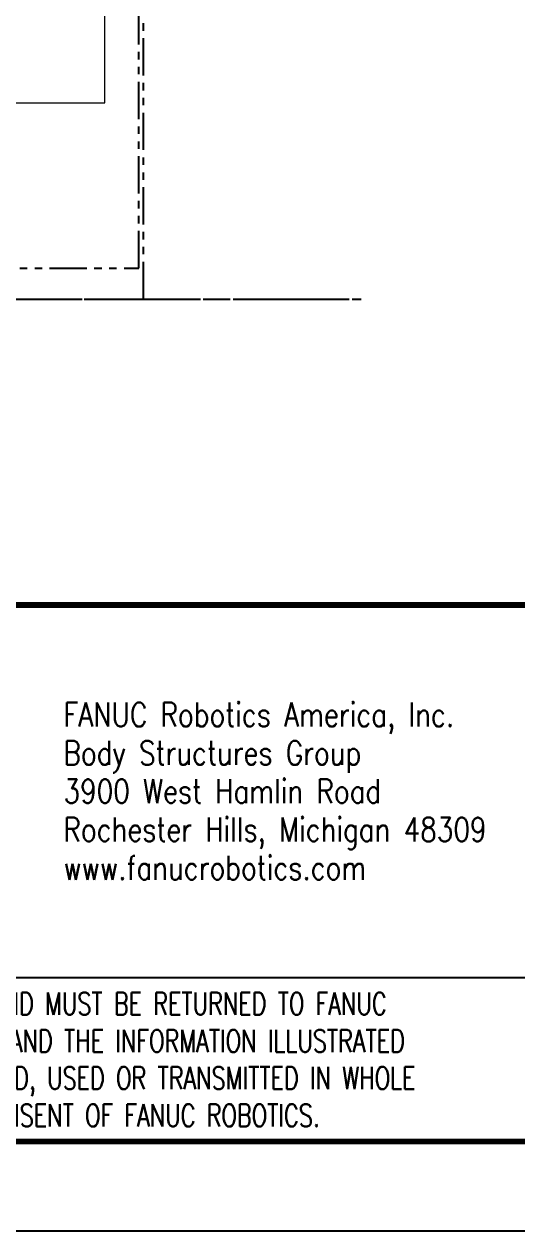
# Model space of a CAD drawing. Extents: x -2384 to 29887, y -2542 to 22350.
# Drawn here: x 6594 to 7119, y 0 to 1285 of the extents above; entities that cross this region are included whole.
import ezdxf
from ezdxf.enums import TextEntityAlignment as Align

# ---------------------------------------------------------------- set-up
doc = ezdxf.new("R2010")
doc.units = 0
doc.header["$LTSCALE"] = 63.5
doc.header["$MEASUREMENT"] = 0
doc.linetypes.add('PHANTOM', pattern=[2.5, 1.25, -0.25, 0.25, -0.25, 0.25, -0.25])
doc.layers.get('0').update_dxf_attribs({"linetype": 'CONTINUOUS'})
for name, color, linetype in [('4', 6, 'PHANTOM'), ('6', 8, 'CONTINUOUS'), ('Robots', 6, 'CONTINUOUS')]:
    doc.layers.add(name, color=color, linetype=linetype)
doc.styles.add('TitleBlockText1', font='romans.shx', dxfattribs={"width": 0.75})

# ---------------------------------------------------------------- blocks, each defined once
blk = doc.blocks.new('titleblock-d-metric')
at = {"layer": '6'}
blk.add_line((-266.7, 17.46), (0, 17.46), dxfattribs=at)
blk.add_lwpolyline([(0, 57.15, 0.635, 0.635, 0), (-349.25, 57.15, 0.635, 0.635, 0), (-349.25, 0, 0, 0, 0)], format="xyseb", dxfattribs=at)
at = {"layer": '6', "color": 2, "style": 'TitleBlockText1'}
for s, height, width, p in [('FANUC Robotics America, Inc.', 2.54, 0.8125, (-190.5, 44.2)), ('Body Structures Group', 2.54, 0.8125, (-190.5, 40.12)), ('3900 West Hamlin Road', 2.54, 0.8125, (-190.5, 36.04)), ('Rochester Hills, Michigan 48309', 2.54, 0.8125, (-190.5, 31.96)), ('www.fanucrobotics.com', 2.54, 0.8125, (-190.5, 27.88)), ('THIS MATERIAL IS THE PROPERTY OF FANUC ROBOTICS AND MUST BE RETURNED TO FANUC', 2.3813, 0.734375, (-263.52, 13.49)), ('ROBOTICS IMMEDIATELY UPON REQUEST.  THIS MATERIAL AND THE INFORMATION ILLUSTRATED', 2.3813, 0.734375, (-263.52, 9.52)), ('OR CONTAINED HEREIN MAY NOT BE REPRODUCED, COPIED, USED OR TRANSMITTED IN WHOLE', 2.3813, 0.734375, (-263.52, 5.56)), ('OR IN PART IN ANY WAY WITHOUT HE PRIOR WRITTEN CONSENT OF FANUC ROBOTICS.', 2.3813, 0.734375, (-263.52, 1.59))]:
    blk.add_text(s, height=height, dxfattribs=dict(at, width=width)).set_placement(p)
at = {"layer": '6', "color": 13, "style": 'TitleBlockText1', "width": 0.75, "flags": 8}
for tag, p in [('TITLE_LINE_1', (-66.67, 50.01)), ('TITLE_LINE_2', (-66.67, 43.26)), ('TITLE_LINE_3', (-66.67, 36.51))]:
    blk.add_attdef(tag, text='', height=3.97, dxfattribs=at).set_placement(p, align=Align.CENTER)
at = {"layer": '6', "color": 13, "style": 'TitleBlockText1', "flags": 8}
for tag, p in [('PROJECT_NO', (-111.13, 27.78)), ('DRAWN_BY', (-57.15, 27.78)), ('DATE', (-28.58, 27.78)), ('SCALE', (-120.65, 19.84)), ('CHECKED_BY', (-57.15, 19.84)), ('DATE', (-28.58, 19.84))]:
    blk.add_attdef(tag, p, '', height=3.17, dxfattribs=at)
at = {"layer": '6', "color": 13, "style": 'TitleBlockText1', "width": 0.75, "flags": 8}
for tag, p in [('SHT', (-119.86, 7.14)), ('SHTS', (-92.87, 7.14)), ('DWG_NO', (-39.69, 7.14))]:
    blk.add_attdef(tag, text='', height=7.14, dxfattribs=at).set_placement(p, align=Align.MIDDLE)
blk.add_attdef('FILENAME', (-82.55, -5.33), '', height=3.17, dxfattribs=at)
blk = doc.blocks.new('A$C7C571664')
at = {"ltscale": 0.5}
for p, q in [((-740, 0), (-740, 1100)), ((0, 1100), (-740, 1100)), ((-735, 33.00003), (-735, 1095.40039)), ((-735, 1095.40039), (-5, 1095.40039)), ((-5, 33.00003), (-5, 1095.40039)), ((0, 0), (0, 1100)), ((-735, 33.00003), (-5, 33.00003)), ((-735, 0), (-735, 30)), ((-735, 30), (-640, 30)), ((-640, 0), (-640, 30)), ((-735, 25), (-640, 25)), ((-740, 0), (0, 0))]:
    blk.add_line(p, q, dxfattribs=at)

msp = doc.modelspace()

# ---------------------------------------------------------------- linework, layer by layer
at = {"layer": '4'}
for p in [(149.1, 992.5), (669.8, 992.5)]:
    msp.add_line(p, (6953, 992.5), dxfattribs=at)
at = {"layer": '6'}
msp.add_lwpolyline([(8636, 5588), (0, 5588), (0, 0), (8636, 0)], close=True, dxfattribs=at)
at = {"layer": '6', "const_width": 6.35}
msp.add_lwpolyline([(95.2, 5492.7), (8540.8, 5492.7), (8540.8, 95.2), (95.2, 95.2)], close=True, dxfattribs=at)
at = {"layer": 'Robots', "linetype": 'Continuous', "lineweight": 5}
for p, q in [((6680, 1201.5), (6680, 1306.6)), ((6575, 1201.5), (6680, 1201.5))]:
    msp.add_line(p, q, dxfattribs=at)

# ---------------------------------------------------------------- block references
at = {"xscale": 10, "yscale": 10, "zscale": 10}
msp.add_blockref('titleblock-d-metric', (8540.8, 95.2), dxfattribs=at)
at = {"layer": '4'}
msp.add_blockref('A$C7C571664', (6721, 992.5), dxfattribs=at)

doc.saveas('drawing.dxf')
